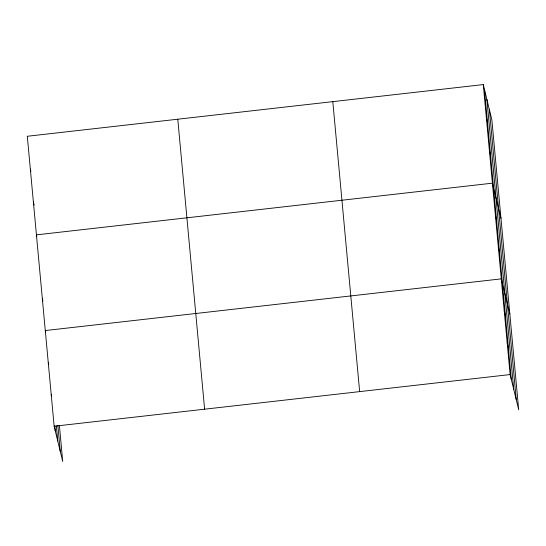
<?xml version="1.0" encoding="UTF-8"?>
<svg xmlns="http://www.w3.org/2000/svg" width="546" height="546" viewBox="0 0 546 546"><rect width="100%" height="100%" fill="white"/><g stroke="black" fill="none" stroke-linecap="round" stroke-linejoin="round"><path stroke-width="0.82" d="M483.278 84.589L510.128 374.563L518.7 409.732L491.85 119.758L483.278 84.589L27.3 136.268L54.15 426.242L62.722 461.411L59.377 425.32M54.15 426.242L510.128 374.563M486.322 117.451L487.469 122.168M489.366 150.314L490.513 155.037M500.982 218.345L492.403 183.176L36.432 234.862L36.814 236.438M495.358 215.076L496.512 219.792M498.314 246.969L499.467 251.692M509.841 314.039L501.269 278.87L45.291 330.555L45.673 332.125M504.217 310.77L505.371 315.486M507.173 342.663L508.326 347.386M30.344 169.137L30.917 171.492M33.388 202L34.152 205.146M42.335 298.655L42.909 301.017M48.239 362.448L48.819 364.81M51.194 394.348L51.577 395.918M489.4 109.705L516.25 399.679M486.875 99.352L513.725 389.332M484.432 89.305L511.274 379.279M332.807 101.645L359.657 391.618M177.771 119.212L204.62 409.186M57.862 425.348L60.272 451.365M56.347 425.907L57.746 441.011M54.832 425.928L55.303 430.965"/></g></svg>
